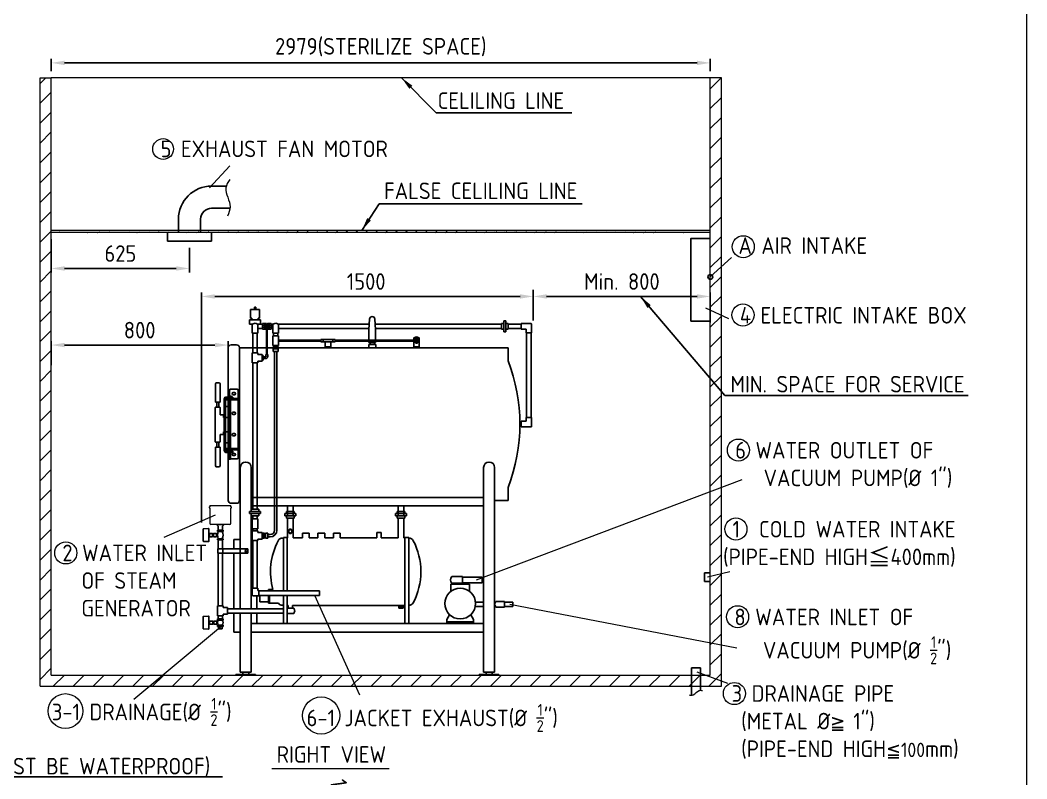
# Model space of a CAD drawing. Header units: millimetres. Extents: x 520436 to 532156, y 98171 to 106411.
# Drawn here: x 527605 to 532156, y 100039 to 103469 of the extents above; entities that cross this region are included whole.
import ezdxf

# ---------------------------------------------------------------- set-up
doc = ezdxf.new("R2010")
doc.units = ezdxf.units.MM
doc.linetypes.add('HIDDEN', pattern=[9.525, 6.35, -3.175])
doc.layers.get('0').update_dxf_attribs({"lineweight": 25})
for name, color, linetype, lineweight in [('D', 3, 'Continuous', 13), ('F', 7, 'Continuous', 15), ('H', 2, 'HIDDEN', 15), ('S', 4, 'Continuous', 15)]:
    doc.layers.add(name, color=color, linetype=linetype, lineweight=lineweight)
doc.styles.get("Standard").update_dxf_attribs({"font": 'KAIU.TTF'})
doc.styles.add('STU25', font='isocp2.shx')
doc.dimstyles.new('STU25', dxfattribs={"dimscale": 30, "dimtxt": 2.5, "dimasz": 2, "dimexe": 0.6, "dimexo": 1, "dimgap": 1, "dimtad": 1, "dimdsep": 46, "dimtxsty": 'STU25', "dimcen": 2, "dimazin": 2, "dimtfac": 1, "dimtmove": 0, "dimatfit": 3, "dimfxl": 0, "dimtolj": 1, "dimtzin": 0, "dimarcsym": 0})
doc.dimstyles.new('STU25$7', dxfattribs={"dimscale": 30, "dimtxt": 2.5, "dimasz": 2, "dimexe": 1.25, "dimexo": 0.625, "dimgap": 1, "dimtad": 0, "dimdec": 4, "dimdsep": 46, "dimtxsty": 'STU25', "dimcen": 2.5, "dimazin": 2, "dimtfac": 1, "dimtdec": 4, "dimtmove": 0, "dimatfit": 3, "dimfxl": 0, "dimtolj": 1, "dimtzin": 0, "dimarcsym": 0})

# ---------------------------------------------------------------- blocks, each defined once
blk = doc.blocks.new('*D3')
at = {"layer": 'D', "color": 0, "linetype": 'Continuous', "lineweight": -2}
for p, q in [((528424.8, 101197.6), (528424.8, 102237.8)), ((528484.8, 102219.8), (529865.1, 102219.8)), ((529925.1, 102110.5), (529925.1, 102237.8))]:
    blk.add_line(p, q, dxfattribs=at)
at = {"layer": 'D', "color": 0}
for points in [[(528484.8, 102229.8), (528484.8, 102209.8), (528424.8, 102219.8)], [(529865.1, 102209.8), (529865.1, 102229.8), (529925.1, 102219.8)]]:
    blk.add_solid(points, dxfattribs=at)
at = {"layer": 'Defpoints', "color": 0}
for p in [(529925.1, 102219.8), (529925.1, 102080.5), (528424.8, 101167.6)]:
    blk.add_point(p, dxfattribs=at)
at = {"layer": 'D', "color": 0, "insert": (529169.5, 102287.3), "char_height": 75, "attachment_point": 5, "style": 'STU25'}
blk.add_mtext('\\A1;1500', dxfattribs=at)
blk = doc.blocks.new('*D5')
at = {"layer": 'D', "color": 0, "linetype": 'Continuous', "lineweight": -2}
for p, q in [((527746, 102478.3), (527746, 102328.4)), ((528371, 102439.2), (528371, 102328.4)), ((527806, 102346.4), (528311, 102346.4))]:
    blk.add_line(p, q, dxfattribs=at)
at = {"layer": 'D', "color": 0}
for points in [[(527806, 102356.4), (527806, 102336.4), (527746, 102346.4)], [(528311, 102336.4), (528311, 102356.4), (528371, 102346.4)]]:
    blk.add_solid(points, dxfattribs=at)
at = {"layer": 'Defpoints', "color": 0}
for p in [(527746, 102508.3), (528371, 102469.2), (528371, 102346.4)]:
    blk.add_point(p, dxfattribs=at)
at = {"layer": 'D', "color": 0, "insert": (528058.5, 102413.9), "char_height": 75, "attachment_point": 5, "style": 'STU25'}
blk.add_mtext('\\A1;625', dxfattribs=at)
blk = doc.blocks.new('*D10')
at = {"layer": 'D', "color": 0, "lineweight": -2}
for p, q in [((529925.1, 102249.8), (529925.1, 102237.8)), ((529985.1, 102219.8), (530665.1, 102219.8)), ((530725.1, 102101.8), (530725.1, 102237.8))]:
    blk.add_line(p, q, dxfattribs=at)
at = {"layer": 'D', "color": 0}
for points in [[(529985.1, 102229.8), (529985.1, 102209.8), (529925.1, 102219.8)], [(530665.1, 102209.8), (530665.1, 102229.8), (530725.1, 102219.8)]]:
    blk.add_solid(points, dxfattribs=at)
at = {"layer": 'Defpoints', "color": 0}
for p in [(529925.1, 102219.8), (530725.1, 102219.8), (530725.1, 102071.8)]:
    blk.add_point(p, dxfattribs=at)
at = {"layer": 'D', "color": 0, "insert": (530325.1, 102287.3), "char_height": 75, "attachment_point": 5, "style": 'STU25'}
blk.add_mtext('\\A1;{\\Fisocp2.shx;Min. 800}', dxfattribs=at)
blk = doc.blocks.new('*D12')
at = {"layer": 'D', "color": 0, "lineweight": -2}
for p, q in [((527746, 101909.5), (527746, 102018.1)), ((528486, 102000.1), (527806, 102000.1)), ((528546, 101909.5), (528546, 102018.1))]:
    blk.add_line(p, q, dxfattribs=at)
at = {"layer": 'D', "color": 0}
for points in [[(527806, 102010.1), (527806, 101990.1), (527746, 102000.1)], [(528486, 101990.1), (528486, 102010.1), (528546, 102000.1)]]:
    blk.add_solid(points, dxfattribs=at)
at = {"layer": 'Defpoints', "color": 0}
for p in [(527746, 102000.1), (527746, 101879.5), (528546, 101879.5)]:
    blk.add_point(p, dxfattribs=at)
at = {"layer": 'D', "color": 0, "insert": (528145.7, 102067.6), "char_height": 75, "attachment_point": 5, "style": 'STU25'}
blk.add_mtext('\\A1;800', dxfattribs=at)
blk = doc.blocks.new('*D16')
at = {"layer": 'D', "color": 0, "linetype": 'Continuous', "lineweight": -2}
for start, end in [(6.9654, 11.9308), (0, 2), (350.0692, 355.0346)]:
    blk.add_arc((528303.6, 99832.5), 692.6, start, end, dxfattribs=at)
at = {"layer": 'D', "color": 0}
for points in [[(528981.1, 99915.7), (529001, 99917.3), (528995.7, 99856.7)], [(529003.6, 99772.1), (528983.6, 99773), (528996.2, 99832.5)]]:
    blk.add_solid(points, dxfattribs=at)
at = {"layer": 'Defpoints', "color": 0}
for p in [(528996.1, 99840.6), (529204.1, 99864), (528303.6, 99832.5), (528303.6, 99832.5), (529204.6, 99832.5)]:
    blk.add_point(p, dxfattribs=at)
at = {"layer": 'D', "color": 0, "insert": (529056.5, 99936.5), "char_height": 75, "attachment_point": 5, "rotation": 277.8595, "style": 'STU25'}
blk.add_mtext('1%%D-2%%D', dxfattribs=at)
blk = doc.blocks.new('*D17')
at = {"layer": 'D', "color": 0, "lineweight": -2}
for p, q in [((527746, 103238.3), (527746, 103293.8)), ((527806, 103275.8), (530665.1, 103275.8)), ((530725.1, 103238.3), (530725.1, 103293.8))]:
    blk.add_line(p, q, dxfattribs=at)
at = {"layer": 'D', "color": 0}
for points in [[(527806, 103285.8), (527806, 103265.8), (527746, 103275.8)], [(530665.1, 103265.8), (530665.1, 103285.8), (530725.1, 103275.8)]]:
    blk.add_solid(points, dxfattribs=at)
at = {"layer": 'Defpoints', "color": 0}
for p in [(530725.1, 103275.8), (527746, 103208.3), (530725.1, 103208.3)]:
    blk.add_point(p, dxfattribs=at)
at = {"layer": 'D', "color": 0, "insert": (529235.6, 103347), "char_height": 75, "attachment_point": 5, "style": 'STU25'}
blk.add_mtext('\\A1;{\\Fisocp2.shx;2979(STERILIZE SPACE)}', dxfattribs=at)

msp = doc.modelspace()

# ---------------------------------------------------------------- hatches: boundary and pattern name
at = {"layer": 'H', "linetype": 'HIDDEN', "ltscale": 5}
h = msp.add_hatch(dxfattribs=at)
h.set_pattern_fill('ANSI31', color=256, scale=20, style=0)
h.set_pattern_definition([(45, (762040.344, 120564.294), (-44.90128, 44.90128), [])])
h.paths.add_polyline_path([(527696.048, 100458.328), (527696.048, 103208.328), (527746.048, 103208.328), (527746.048, 100508.328), (530725.121, 100508.328), (530725.121, 103208.328), (530775.121, 103208.328), (530775.121, 100458.328)])
at = {"layer": 'H'}
h = msp.add_hatch(dxfattribs=at)
h.set_pattern_fill('ANSI31', color=256, scale=10, style=0)
h.set_pattern_definition([(45, (761759.527, 120024.62), (-22.4506403, 22.4506403), [])])
edge = h.paths.add_edge_path()
edge.add_line((530725.121, 102518.328), (527746.048, 102518.328))
edge.add_line((530725.121, 102508.328), (527746.048, 102508.328))

# ---------------------------------------------------------------- linework, layer by layer
at = {"linetype": 'Continuous'}
for p, q in [((528471.048, 102719.076), (528536.968, 102719.076)), ((528471.048, 102619.076), (528554.342, 102619.076)), ((528321.048, 102508.328), (528321.048, 102569.076)), ((528421.048, 102508.328), (528421.048, 102569.076)), ((528271.048, 102508.328), (528271.048, 102469.185)), ((528471.048, 102508.328), (528471.048, 102469.185)), ((528271.048, 102469.185), (528471.048, 102469.185)), ((528647.048, 102121.051), (528647.048, 102161.051)), ((528647.048, 102161.051), (528687.048, 102161.051)), ((528664.048, 102161.051), (528664.048, 102171.051)), ((528664.048, 102171.051), (528670.048, 102171.051)), ((528670.048, 102161.051), (528670.048, 102171.051)), ((528687.048, 102121.051), (528687.048, 102161.051)), ((528647.048, 102121.051), (528652.048, 102121.051)), ((528652.048, 102114.542), (528652.048, 102121.051)), ((528682.048, 102121.051), (528687.048, 102121.051)), ((528682.048, 102114.542), (528682.048, 102121.051)), ((529185.192, 102117.934), (529182.048, 102069.051)), ((529208.903, 102117.934), (529212.048, 102069.051)), ((528642.048, 102104.542), (528642.048, 102114.542)), ((528642.048, 102114.542), (528692.048, 102114.542)), ((528642.048, 102094.542), (528642.048, 102104.542)), ((528654.548, 102094.542), (528642.048, 102094.542)), ((528667.048, 102099.542), (528654.548, 102094.542)), ((528654.548, 102094.542), (528654.548, 102054.542)), ((528679.548, 102094.542), (528667.048, 102099.542)), ((528679.548, 102054.542), (528679.548, 102094.542)), ((528700.465, 102094.542), (528679.548, 102094.542)), ((528692.048, 102094.542), (528679.548, 102094.542)), ((528700.465, 102074.542), (528679.548, 102074.542)), ((528692.048, 102104.542), (528692.048, 102114.542)), ((528692.048, 102094.542), (528692.048, 102104.542)), ((528700.465, 102097.042), (528700.465, 102072.042)), ((528700.465, 102097.042), (528716.247, 102097.042)), ((528700.465, 102072.042), (528716.247, 102072.042)), ((528724.684, 102097.042), (528740.465, 102097.042)), ((528724.684, 102072.042), (528740.465, 102072.042)), ((528740.465, 102072.042), (528740.465, 102097.042)), ((528760.841, 102099.542), (528748.341, 102094.542)), ((528748.341, 102094.542), (528748.341, 102054.542)), ((528773.341, 102094.542), (528760.841, 102099.542)), ((528773.341, 102054.542), (528773.341, 102094.542)), ((529781.326, 102097.042), (529781.326, 102072.042)), ((529791.326, 102097.042), (529781.326, 102097.042)), ((529791.326, 102072.042), (529781.326, 102072.042)), ((529791.326, 102059.542), (529791.326, 102109.542)), ((529801.326, 102109.542), (529791.326, 102109.542)), ((529791.326, 102097.042), (529791.326, 102072.042)), ((529801.326, 102059.542), (529801.326, 102109.542)), ((529801.326, 102097.042), (529801.326, 102072.042)), ((529811.326, 102097.042), (529801.326, 102097.042)), ((529811.326, 102072.042), (529801.326, 102072.042)), ((529811.326, 102097.042), (529811.326, 102072.042)), ((529869.424, 102094.542), (529811.326, 102094.542)), ((529869.424, 102074.542), (529811.326, 102074.542)), ((529869.424, 102097.042), (529869.424, 102072.042)), ((529869.424, 102097.042), (529915.121, 102097.042)), ((529869.424, 102072.042), (529892.121, 102072.042)), ((529892.121, 102072.042), (529892.121, 102054.927)), ((529917.121, 102054.927), (529917.121, 102095.042)), ((528654.548, 102054.542), (528679.548, 102054.542)), ((528748.341, 102054.542), (528773.341, 102054.542)), ((528748.341, 102042.542), (528748.341, 101997.542)), ((528748.341, 102042.542), (528773.341, 102042.542)), ((528750.841, 102054.542), (528750.841, 102042.542)), ((528770.841, 102054.542), (528770.841, 102042.542)), ((528773.341, 101997.542), (528773.341, 102042.542)), ((529182.048, 102022.042), (529182.048, 102069.051)), ((529212.048, 102022.042), (529212.048, 102069.051)), ((529397.048, 102037.664), (529384.548, 102032.664)), ((529384.548, 102032.664), (529384.548, 102022.042)), ((529409.548, 102032.664), (529397.048, 102037.664)), ((529409.548, 101992.664), (529409.548, 102032.664)), ((529801.326, 102059.542), (529791.326, 102059.542)), ((529892.121, 102054.927), (529917.121, 102054.927)), ((529894.621, 101672.666), (529894.621, 102054.927)), ((529914.621, 101672.666), (529914.621, 102054.927)), ((529914.621, 102054.927), (529917.121, 102054.927)), ((528559.048, 102001.051), (528584.048, 102001.051)), ((528748.341, 101997.542), (528773.341, 101997.542)), ((528749.777, 101992.542), (528749.777, 101987.542)), ((528749.777, 101992.542), (528771.749, 101992.542)), ((528771.749, 101987.542), (528749.777, 101987.542)), ((528749.777, 101982.542), (528749.777, 101971.664)), ((528749.777, 101982.542), (528771.749, 101982.542)), ((528752.456, 101997.542), (528752.456, 101992.542)), ((528752.456, 101992.542), (528769.674, 101992.542)), ((528752.456, 101987.542), (528752.456, 101982.542)), ((528752.456, 101982.542), (528769.674, 101982.542)), ((528769.674, 101997.542), (528769.674, 101992.542)), ((528769.674, 101987.542), (528769.674, 101982.542)), ((528771.749, 101992.542), (528771.749, 101987.542)), ((528771.749, 101982.542), (528771.749, 101971.664)), ((528984.548, 102015.042), (528984.548, 101992.664)), ((528984.548, 101992.664), (529009.548, 101992.664)), ((529009.548, 101992.664), (529009.548, 102015.042)), ((529182.048, 102012.051), (529182.048, 102018.042)), ((529182.048, 102012.051), (529212.048, 102012.051)), ((529187.048, 102002.051), (529187.048, 102012.051)), ((529207.048, 102002.051), (529207.048, 102012.051)), ((529212.048, 102012.051), (529212.048, 102018.042)), ((529384.548, 102018.042), (529384.548, 101992.664)), ((529384.548, 101992.664), (529409.548, 101992.664)), ((528654.548, 101965.436), (528679.548, 101965.436)), ((528654.548, 101965.436), (528654.548, 101920.436)), ((528679.548, 101957.936), (528679.548, 101965.436)), ((528699.548, 101957.936), (528679.548, 101957.936)), ((528699.548, 101957.936), (528699.548, 101927.936)), ((528699.548, 101931.648), (528699.548, 101953.62)), ((528699.548, 101953.62), (528704.548, 101953.62)), ((528699.548, 101934.327), (528699.548, 101951.545)), ((528704.548, 101953.62), (528704.548, 101931.648)), ((528771.749, 101971.664), (528749.777, 101971.664)), ((528654.548, 101920.436), (528679.548, 101920.436)), ((528679.548, 101927.936), (528679.548, 101920.436)), ((528699.548, 101927.936), (528679.548, 101927.936)), ((528699.548, 101931.648), (528704.548, 101931.648)), ((528488.084, 101741.236), (528488.084, 101824.962)), ((528493.084, 101829.962), (528504.084, 101829.962)), ((528509.084, 101741.236), (528509.084, 101824.962)), ((528527.548, 101757.551), (528527.563, 101757.551)), ((528527.548, 101523.051), (528527.548, 101757.051)), ((528533.548, 101757.051), (528533.548, 101523.051)), ((528533.548, 101756.551), (528533.548, 101756.551)), ((528535.548, 101765.051), (528567.548, 101765.051)), ((528567.548, 101759.051), (528535.548, 101759.051)), ((528546.581, 101769.087), (528546.039, 101768.545)), ((528546.039, 101765.593), (528546.039, 101768.545)), ((528546.039, 101765.593), (528546.581, 101765.051)), ((528546.581, 101769.087), (528560.515, 101769.087)), ((528546.581, 101765.051), (528560.515, 101765.051)), ((528550.121, 101533.051), (528550.121, 101753.051)), ((528556.974, 101533.051), (528556.974, 101753.051)), ((528560.515, 101769.087), (528561.057, 101768.545)), ((528561.057, 101765.593), (528560.515, 101765.051)), ((528561.057, 101765.593), (528561.057, 101768.545)), ((528567.548, 101765.051), (528567.548, 101759.051)), ((528488.584, 101718.801), (528487.084, 101717.301)), ((528487.084, 101717.301), (528487.084, 101562.801)), ((528488.084, 101741.236), (528509.084, 101741.236)), ((528488.584, 101718.801), (528508.584, 101718.801)), ((528493.834, 101718.801), (528493.834, 101741.236)), ((528503.334, 101718.801), (528503.334, 101741.236)), ((528508.584, 101718.801), (528510.084, 101717.301)), ((528510.084, 101717.301), (528510.084, 101685.051)), ((528546.048, 101722.551), (528533.548, 101722.551)), ((528510.084, 101685.051), (528523.584, 101685.051)), ((528525.084, 101683.551), (528523.584, 101685.051)), ((528525.084, 101683.551), (528525.084, 101672.551)), ((528525.084, 101672.551), (528527.548, 101672.551)), ((528533.548, 101672.551), (528546.048, 101672.551)), ((529892.121, 101672.666), (529917.121, 101672.666)), ((529892.121, 101655.551), (529892.121, 101672.666)), ((529914.621, 101672.666), (529917.121, 101672.666)), ((529917.121, 101672.666), (529917.121, 101632.551)), ((529869.424, 101655.551), (529869.424, 101630.551)), ((529869.424, 101655.551), (529892.121, 101655.551)), ((529869.424, 101630.551), (529915.121, 101630.551)), ((528523.584, 101595.051), (528510.084, 101595.051)), ((528510.084, 101595.051), (528510.084, 101562.801)), ((528523.584, 101595.051), (528525.084, 101596.551)), ((528527.548, 101607.551), (528525.084, 101607.551)), ((528525.084, 101607.551), (528525.084, 101596.551)), ((528546.048, 101607.551), (528533.548, 101607.551)), ((528488.584, 101561.301), (528487.084, 101562.801)), ((528488.084, 101538.866), (528509.084, 101538.866)), ((528488.084, 101538.866), (528488.084, 101455.14)), ((528508.584, 101561.301), (528488.584, 101561.301)), ((528493.834, 101561.301), (528493.834, 101538.866)), ((528503.334, 101561.301), (528503.334, 101538.866)), ((528508.584, 101561.301), (528510.084, 101562.801)), ((528509.084, 101538.866), (528509.084, 101455.14)), ((528533.548, 101557.551), (528546.048, 101557.551)), ((528550.121, 101521.051), (528550.121, 101527.051)), ((528556.974, 101521.051), (528556.974, 101527.051)), ((528527.563, 101522.551), (528527.548, 101522.551)), ((528546.048, 101522.551), (528533.548, 101522.551)), ((528533.548, 101522.551), (528533.548, 101522.551)), ((528567.548, 101521.051), (528535.548, 101521.051)), ((528567.548, 101515.051), (528535.548, 101515.051)), ((528550.121, 101488.114), (528550.121, 101515.051)), ((528550.664, 101484.087), (528550.121, 101488.114)), ((528550.664, 101484.087), (528553.548, 101484.087)), ((528556.432, 101484.087), (528553.548, 101484.087)), ((528556.432, 101484.087), (528556.974, 101488.114)), ((528556.974, 101488.114), (528556.974, 101515.051)), ((528567.548, 101521.051), (528567.548, 101515.051)), ((528493.084, 101450.14), (528504.084, 101450.14)), ((528559.048, 101285.051), (528584.048, 101285.051)), ((528650.048, 101258.328), (528650.048, 101248.328)), ((528684.048, 101258.328), (528684.048, 101248.328)), ((528642.048, 101241.69), (528640.904, 101241.69)), ((528642.048, 101238.328), (528642.048, 101248.328)), ((528650.048, 101228.328), (528650.048, 101238.328)), ((528654.548, 101228.328), (528679.548, 101228.328)), ((528654.548, 101214.984), (528654.548, 101169.984)), ((528654.548, 101214.984), (528679.548, 101214.984)), ((528657.048, 101228.328), (528657.048, 101214.984)), ((528677.048, 101228.328), (528677.048, 101214.984)), ((528679.548, 101214.984), (528679.548, 101169.984)), ((528684.048, 101228.328), (528684.048, 101238.328)), ((528692.048, 101238.328), (528692.048, 101248.328)), ((528802.048, 101228.051), (528802.048, 101238.051)), ((528810.048, 101248.051), (528810.048, 101238.051)), ((528810.048, 101218.051), (528810.048, 101228.051)), ((528844.048, 101248.051), (528844.048, 101238.051)), ((528844.048, 101218.051), (528844.048, 101228.051)), ((528852.048, 101228.051), (528852.048, 101238.051)), ((529302.048, 101228.051), (529302.048, 101238.051)), ((529310.048, 101248.051), (529310.048, 101238.051)), ((529310.048, 101218.051), (529310.048, 101228.051)), ((529344.048, 101248.051), (529344.048, 101238.051)), ((529344.048, 101218.051), (529344.048, 101228.051)), ((529352.048, 101228.051), (529352.048, 101238.051)), ((528497.767, 101162.771), (528497.767, 101157.771)), ((528497.767, 101162.771), (528522.767, 101162.771)), ((528500.117, 101164.175), (528500.117, 101181.847)), ((528500.117, 101162.771), (528520.417, 101162.771)), ((528520.417, 101164.175), (528520.417, 101181.847)), ((528522.767, 101157.771), (528522.767, 101162.771)), ((528654.548, 101169.984), (528679.548, 101169.984)), ((528654.548, 101160.828), (528654.548, 101115.828)), ((528654.548, 101160.828), (528679.548, 101160.828)), ((528657.048, 101169.984), (528657.048, 101160.828)), ((528677.048, 101169.984), (528677.048, 101160.828)), ((528679.548, 101153.328), (528679.548, 101160.828)), ((528457.798, 101142.603), (528461.056, 101142.603)), ((528457.798, 101139.603), (528461.056, 101139.603)), ((528461.056, 101148.603), (528461.056, 101133.603)), ((528475.475, 101148.603), (528461.056, 101148.603)), ((528461.056, 101133.603), (528475.475, 101133.603)), ((528475.475, 101133.603), (528475.475, 101148.603)), ((528475.475, 101146.603), (528479.822, 101146.603)), ((528475.475, 101135.603), (528479.822, 101135.603)), ((528479.822, 101133.603), (528479.822, 101148.603)), ((528493.055, 101148.603), (528479.822, 101148.603)), ((528479.822, 101133.603), (528493.055, 101133.603)), ((528493.055, 101133.603), (528493.055, 101148.603)), ((528493.055, 101146.603), (528497.861, 101146.603)), ((528493.055, 101135.603), (528497.861, 101135.603)), ((528497.767, 101157.771), (528522.767, 101157.771)), ((528497.767, 101119.435), (528497.767, 101124.435)), ((528497.767, 101124.435), (528522.767, 101124.435)), ((528497.767, 101119.435), (528522.767, 101119.435)), ((528497.861, 101135.603), (528497.861, 101146.603)), ((528522.767, 101124.435), (528522.767, 101119.435)), ((528654.548, 101115.828), (528679.548, 101115.828)), ((528699.548, 101153.328), (528679.548, 101153.328)), ((528699.548, 101123.328), (528679.548, 101123.328)), ((528679.548, 101123.328), (528679.548, 101115.828)), ((528699.548, 101153.328), (528699.548, 101123.328)), ((528699.548, 101129.719), (528699.548, 101146.937)), ((528699.548, 101146.937), (528704.548, 101146.937)), ((528699.548, 101145.328), (528699.548, 101131.328)), ((528699.548, 101129.719), (528704.548, 101129.719)), ((528704.548, 101149.012), (528709.548, 101149.012)), ((528704.548, 101127.04), (528704.548, 101149.012)), ((528704.548, 101129.719), (528704.548, 101146.937)), ((528704.548, 101127.04), (528709.548, 101127.04)), ((528709.548, 101149.012), (528709.548, 101127.04)), ((528709.548, 101146.937), (528714.548, 101146.937)), ((528709.548, 101129.719), (528714.548, 101129.719)), ((528714.548, 101127.04), (528714.548, 101149.012)), ((528714.548, 101149.012), (528725.426, 101149.012)), ((528714.548, 101129.719), (528714.548, 101146.937)), ((528714.548, 101127.04), (528725.426, 101127.04)), ((528725.426, 101149.012), (528725.426, 101127.04)), ((528725.426, 101143.026), (528735.841, 101143.026)), ((528725.426, 101133.026), (528735.841, 101133.026)), ((528795.742, 101127.551), (528791.048, 101127.551)), ((528500.267, 101079.203), (528498.267, 101079.203)), ((528498.267, 101079.203), (528498.267, 101059.203)), ((528608.994, 101079.203), (528500.267, 101079.203)), ((528521.736, 101079.203), (528521.736, 101059.203)), ((528608.994, 101079.203), (528633.954, 101079.203)), ((528633.954, 101079.203), (528633.954, 101059.203)), ((528633.954, 101059.203), (528498.267, 101059.203)), ((529604.606, 100953.328), (529556.606, 100953.328)), ((530698.783, 100970.485), (530725.121, 100970.485)), ((530698.783, 100970.485), (530698.783, 100930.485)), ((528654.548, 100900.828), (528679.548, 100900.828)), ((528654.548, 100900.828), (528654.548, 100870.828)), ((528679.548, 100890.828), (528679.548, 100900.828)), ((528684.548, 100890.828), (528684.548, 100865.828)), ((528958.929, 100888.328), (528684.548, 100888.328)), ((529556.606, 100923.328), (529604.606, 100923.328)), ((530698.783, 100930.485), (530725.121, 100930.485)), ((528958.929, 100868.328), (528684.548, 100868.328)), ((529755.312, 100840.828), (529750.312, 100828.328)), ((529750.312, 100840.828), (529750.312, 100815.828)), ((529795.312, 100840.828), (529755.312, 100840.828)), ((528497.767, 100820.828), (528522.767, 100820.828)), ((528497.767, 100820.828), (528497.767, 100775.828)), ((528522.767, 100813.328), (528522.767, 100820.828)), ((528542.767, 100813.328), (528522.767, 100813.328)), ((528542.767, 100813.328), (528542.767, 100783.328)), ((528795.742, 100808.328), (528542.767, 100808.328)), ((528795.742, 100823.551), (528791.048, 100823.551)), ((528847.148, 100798.328), (528842.148, 100810.828)), ((528842.148, 100785.828), (528847.148, 100798.328)), ((529662.812, 100818.328), (529700.312, 100818.328)), ((529663.686, 100838.328), (529700.312, 100838.328)), ((529750.312, 100818.328), (529750.312, 100838.328)), ((529750.312, 100818.328), (529750.312, 100838.328)), ((529750.312, 100828.328), (529755.312, 100815.828)), ((529755.312, 100815.828), (529795.312, 100815.828)), ((529795.312, 100838.328), (529832.813, 100838.328)), ((529795.312, 100818.328), (529832.813, 100818.328)), ((528461.79, 100752.615), (528461.79, 100737.615)), ((528476.209, 100752.615), (528461.79, 100752.615)), ((528476.209, 100737.615), (528476.209, 100752.615)), ((528476.209, 100750.615), (528480.556, 100750.615)), ((528480.556, 100737.615), (528480.556, 100752.615)), ((528493.789, 100752.615), (528480.556, 100752.615)), ((528493.789, 100737.615), (528493.789, 100752.615)), ((528493.789, 100750.615), (528498.595, 100750.615)), ((528497.767, 100775.828), (528522.767, 100775.828)), ((528497.767, 100761.828), (528522.767, 100761.828)), ((528497.767, 100761.828), (528497.767, 100756.828)), ((528497.767, 100756.828), (528522.767, 100756.828)), ((528500.267, 100775.828), (528500.267, 100761.828)), ((528520.267, 100775.828), (528520.267, 100761.828)), ((528542.767, 100783.328), (528522.767, 100783.328)), ((528522.767, 100783.328), (528522.767, 100775.828)), ((528522.767, 100756.828), (528522.767, 100761.828)), ((528795.742, 100788.328), (528542.767, 100788.328)), ((528812.742, 100785.828), (528842.148, 100785.828)), ((529534.023, 100759.148), (529534.023, 100741.328)), ((528457.798, 100746.615), (528461.79, 100746.615)), ((528457.798, 100743.615), (528461.79, 100743.615)), ((528461.79, 100737.615), (528476.209, 100737.615)), ((528476.209, 100739.615), (528480.556, 100739.615)), ((528480.556, 100737.615), (528493.789, 100737.615)), ((528493.789, 100739.615), (528498.595, 100739.615)), ((528497.767, 100728.401), (528497.767, 100733.401)), ((528497.767, 100733.401), (528522.767, 100733.401)), ((528497.767, 100728.401), (528522.767, 100728.401)), ((528502.267, 100728.401), (528502.267, 100717.261)), ((528502.267, 100717.261), (528518.267, 100717.261)), ((528518.267, 100728.401), (528518.267, 100717.261)), ((528522.767, 100733.401), (528522.767, 100728.401)), ((529534.023, 100748.348), (529629.158, 100748.348)), ((529654.983, 100745.648), (529534.023, 100745.648)), ((529573.983, 100745.648), (529541.766, 100745.648)), ((529615.023, 100748.348), (529629.158, 100748.348)), ((529654.983, 100745.648), (529654.983, 100748.348)), ((529654.983, 100745.648), (529654.983, 100741.328)), ((530680.121, 100540.703), (530640.121, 100540.703)), ((530640.121, 100540.703), (530640.121, 100417.446)), ((530680.121, 100540.703), (530680.121, 100439.279)), ((528669.812, 100511.328), (528580.812, 100511.328)), ((528580.812, 100511.328), (528580.812, 100508.328)), ((528580.812, 100508.328), (528669.812, 100508.328)), ((528612.033, 100521.328), (528612.033, 100511.328)), ((528638.591, 100511.328), (528638.591, 100521.328)), ((528669.812, 100508.328), (528669.812, 100511.328)), ((529769.812, 100511.328), (529680.812, 100511.328)), ((529680.812, 100511.328), (529680.812, 100508.328)), ((529680.812, 100508.328), (529769.812, 100508.328)), ((529712.033, 100521.328), (529712.033, 100511.328)), ((529738.591, 100511.328), (529738.591, 100521.328)), ((529769.812, 100508.328), (529769.812, 100511.328))]:
    msp.add_line(p, q, dxfattribs=at)
for p, q in [((528718.465, 102084.542), (528718.465, 101957.634)), ((528722.465, 102084.542), (528722.465, 101957.634)), ((528740.465, 102094.542), (528748.341, 102094.542)), ((528740.465, 102074.542), (528748.341, 102074.542)), ((528773.341, 102094.542), (529183.688, 102094.542)), ((528773.341, 102074.542), (529182.401, 102074.542)), ((529210.408, 102094.542), (529781.326, 102094.542)), ((529211.695, 102074.542), (529781.326, 102074.542)), ((528657.048, 101965.436), (528657.048, 102054.542)), ((528657.048, 102054.542), (528677.048, 102054.542)), ((528677.048, 102054.542), (528677.048, 101965.436)), ((529029.548, 102025.042), (528964.548, 102025.042)), ((528964.548, 102025.042), (528964.548, 102015.042)), ((528974.548, 102025.042), (528974.548, 102015.042)), ((529019.548, 102025.042), (529019.548, 102015.042)), ((529029.548, 102025.042), (529029.548, 102015.042)), ((528546.048, 101765.051), (528546.048, 101988.051)), ((528597.048, 101988.051), (528597.048, 101298.051)), ((528597.048, 101988.051), (528749.777, 101988.051)), ((528771.749, 101988.051), (529811.278, 101988.051)), ((528773.341, 102022.042), (528964.548, 102022.042)), ((528773.341, 102018.042), (528964.548, 102018.042)), ((528964.548, 102015.042), (529029.548, 102015.042)), ((528987.048, 101988.051), (528987.048, 101992.664)), ((529007.048, 101988.051), (529007.048, 101992.664)), ((529029.548, 102022.042), (529397.048, 102022.042)), ((529029.548, 102018.042), (529397.048, 102018.042)), ((529181.548, 102002.051), (529212.548, 102002.051)), ((529181.548, 101988.051), (529181.548, 102002.051)), ((529212.548, 102002.051), (529212.548, 101988.051)), ((529387.048, 101988.051), (529387.048, 101992.664)), ((529407.048, 101992.664), (529407.048, 101988.051)), ((529407.048, 101988.051), (529407.048, 101992.664)), ((529811.278, 101929.341), (529811.278, 101988.051)), ((528704.548, 101946.634), (528713.465, 101946.634)), ((528704.548, 101938.634), (528713.465, 101938.634)), ((528724.465, 101957.634), (528716.465, 101957.634)), ((528716.465, 101957.634), (528716.465, 101949.634)), ((528724.465, 101949.634), (528724.465, 101957.634)), ((528755.841, 101163.026), (528755.841, 101971.664)), ((528765.841, 101163.026), (528765.841, 101971.664)), ((528657.048, 101258.328), (528657.048, 101920.436)), ((528677.048, 101920.436), (528677.048, 101258.328)), ((528556.548, 101800.36), (528586.548, 101800.36)), ((528537.548, 101759.051), (528591.548, 101759.051)), ((528537.548, 101759.051), (528537.548, 101753.051)), ((528537.548, 101753.051), (528591.548, 101753.051)), ((528546.048, 101533.051), (528546.048, 101753.051)), ((528560.048, 101765.051), (528547.048, 101765.051)), ((528551.548, 101795.36), (528551.548, 101769.087)), ((528591.548, 101795.36), (528591.548, 101490.743)), ((529869.424, 101653.051), (529864.349, 101653.051)), ((529864.349, 101633.051), (529869.424, 101633.051)), ((529869.424, 101633.051), (529869.424, 101653.051)), ((529869.424, 101633.051), (529869.424, 101653.051)), ((528537.548, 101533.051), (528591.548, 101533.051)), ((528537.548, 101527.051), (528537.548, 101533.051)), ((528537.548, 101527.051), (528591.548, 101527.051)), ((528546.048, 101521.051), (528546.048, 101527.051)), ((528546.048, 101298.051), (528546.048, 101515.051)), ((528556.548, 101485.743), (528586.548, 101485.743)), ((528600.312, 101441.328), (528600.312, 101446.328)), ((528600.312, 101441.328), (528600.312, 100808.328)), ((528650.312, 101446.328), (528650.312, 101248.328)), ((529700.312, 101446.328), (529700.312, 100521.328)), ((529750.312, 101441.328), (529750.312, 101446.328)), ((529750.312, 101441.328), (529750.312, 100521.328)), ((529811.278, 101356.761), (529811.278, 101298.051)), ((528597.048, 101298.051), (528600.312, 101298.051)), ((528650.312, 101311.328), (529700.312, 101311.328)), ((529750.312, 101298.051), (529811.278, 101298.051)), ((528650.048, 101258.328), (528684.048, 101258.328)), ((528650.312, 101272.828), (529700.312, 101272.828)), ((528650.312, 101272.828), (529700.312, 101272.828)), ((528813.76, 101228.051), (528813.76, 101272.828)), ((528840.048, 101272.828), (528840.048, 101228.051)), ((529313.76, 101228.051), (529313.76, 101272.828)), ((529340.048, 101272.828), (529340.048, 101228.051)), ((528642.048, 101248.328), (528692.048, 101248.328)), ((528642.048, 101238.328), (528692.048, 101238.328)), ((528650.048, 101228.328), (528684.048, 101228.328)), ((528650.312, 101238.328), (528650.312, 100808.328)), ((528802.048, 101238.051), (528852.048, 101238.051)), ((528802.048, 101228.051), (528852.048, 101228.051)), ((528810.048, 101248.051), (528844.048, 101248.051)), ((528810.048, 101218.051), (528844.048, 101218.051)), ((528839.76, 101248.051), (528813.76, 101248.051)), ((528840.048, 101248.051), (528814.048, 101248.051)), ((528840.048, 101248.051), (528814.048, 101248.051)), ((528840.048, 101248.051), (528814.048, 101248.051)), ((528840.048, 101248.051), (528814.048, 101248.051)), ((528814.048, 101218.051), (528840.048, 101218.051)), ((528816.048, 101218.051), (528814.048, 101218.051)), ((528814.048, 101218.051), (528840.048, 101218.051)), ((528814.048, 101218.051), (528840.048, 101218.051)), ((528814.048, 101128.051), (528814.048, 101218.051)), ((528838.048, 101218.051), (528840.048, 101218.051)), ((528840.048, 101218.051), (528840.048, 101128.051)), ((529302.048, 101238.051), (529352.048, 101238.051)), ((529302.048, 101228.051), (529352.048, 101228.051)), ((529310.048, 101248.051), (529344.048, 101248.051)), ((529310.048, 101218.051), (529344.048, 101218.051)), ((529339.76, 101248.051), (529313.76, 101248.051)), ((529340.048, 101248.051), (529314.048, 101248.051)), ((529340.048, 101248.051), (529314.048, 101248.051)), ((529340.048, 101248.051), (529314.048, 101248.051)), ((529314.048, 101218.051), (529340.048, 101218.051)), ((529316.048, 101218.051), (529314.048, 101218.051)), ((529314.048, 101218.051), (529340.048, 101218.051)), ((529314.048, 101128.051), (529314.048, 101218.051)), ((529338.048, 101218.051), (529340.048, 101218.051)), ((529340.048, 101218.051), (529340.048, 101128.051)), ((528510.267, 101188.328), (528500.117, 101188.328)), ((528500.117, 101164.175), (528500.117, 101162.771)), ((528520.417, 101188.328), (528510.267, 101188.328)), ((528520.417, 101162.771), (528520.417, 101164.175)), ((528500.267, 101079.203), (528500.267, 101119.435)), ((528520.267, 101119.435), (528520.267, 101079.203)), ((528571.683, 101120.828), (528571.683, 101079.203)), ((528571.683, 101120.828), (528600.312, 101120.828)), ((528657.048, 100900.828), (528657.048, 101115.828)), ((528677.048, 101115.828), (528677.048, 100900.828)), ((528795.742, 101129.551), (528795.742, 100888.328)), ((528795.742, 101129.551), (528812.742, 101129.551)), ((528812.742, 101129.551), (528812.742, 100888.328)), ((528812.742, 101128.051), (528814.048, 101128.051)), ((528840.048, 101128.051), (528881.548, 101128.051)), ((528881.548, 101149.051), (528912.548, 101149.051)), ((528881.548, 101128.051), (528881.548, 101149.051)), ((528912.548, 101149.051), (528912.548, 101128.051)), ((528912.548, 101128.051), (528951.548, 101128.051)), ((528951.548, 101149.051), (528982.548, 101149.051)), ((528951.548, 101128.051), (528951.548, 101149.051)), ((528982.548, 101149.051), (528982.548, 101128.051)), ((528982.548, 101128.051), (529021.548, 101128.051)), ((529021.548, 101149.051), (529052.548, 101149.051)), ((529021.548, 101128.051), (529021.548, 101149.051)), ((529052.548, 101149.051), (529052.548, 101128.051)), ((529052.548, 101128.051), (529217.048, 101128.051)), ((529217.048, 101153.051), (529237.048, 101153.051)), ((529217.048, 101128.051), (529217.048, 101153.051)), ((529237.048, 101153.051), (529237.048, 101128.051)), ((529237.048, 101128.051), (529314.048, 101128.051)), ((529340.048, 101128.051), (529345.009, 101128.051)), ((529345.009, 101130.051), (529345.009, 100741.328)), ((529345.009, 101130.051), (529362.009, 101130.051)), ((529362.009, 101130.051), (529362.009, 100741.328)), ((529362.009, 101127.551), (529363.048, 101127.551)), ((528500.267, 100820.828), (528500.267, 101059.203)), ((528520.267, 101059.203), (528520.267, 100820.828)), ((528571.683, 101059.203), (528571.683, 100808.328)), ((529604.606, 100953.328), (529604.606, 100923.328)), ((529694.233, 100951.028), (529604.606, 100951.028)), ((529604.606, 100925.628), (529604.606, 100951.028)), ((529694.233, 100925.628), (529694.233, 100951.028)), ((528684.548, 100890.828), (528679.548, 100890.828)), ((528728.113, 100889.551), (528688.113, 100889.551)), ((528688.113, 100889.551), (528688.113, 100888.328)), ((528728.113, 100894.551), (528728.113, 100889.551)), ((528728.113, 100894.551), (528728.113, 100888.328)), ((528733.113, 100894.551), (528728.113, 100894.551)), ((528733.113, 100894.551), (528733.113, 100888.328)), ((528733.113, 100894.551), (528748.113, 100894.551)), ((528958.929, 100888.328), (528958.929, 100868.328)), ((529552.529, 100886.877), (529552.529, 100919.066)), ((529552.529, 100919.066), (529636.476, 100919.066)), ((529564.48, 100923.328), (529564.48, 100919.066)), ((529589.88, 100923.328), (529589.88, 100919.066)), ((529694.233, 100925.628), (529604.606, 100925.628)), ((529636.476, 100886.877), (529636.476, 100919.066)), ((528684.548, 100865.828), (528659.548, 100865.828)), ((528674.566, 100808.328), (528674.566, 100865.828)), ((528688.113, 100868.328), (528688.113, 100838.551)), ((528728.113, 100868.328), (528728.113, 100833.551)), ((528733.113, 100868.328), (528733.113, 100833.551)), ((528795.742, 100868.328), (528795.742, 100741.328)), ((528812.742, 100868.328), (528812.742, 100741.328)), ((529795.312, 100840.828), (529795.312, 100815.828)), ((528728.113, 100838.551), (528688.113, 100838.551)), ((528733.113, 100833.551), (528728.113, 100833.551)), ((528733.113, 100833.551), (528772.617, 100833.551)), ((528812.742, 100823.051), (528817.048, 100823.051)), ((528812.742, 100810.828), (528842.148, 100810.828)), ((528817.048, 100810.828), (528817.048, 100823.051)), ((528837.048, 100823.051), (529345.009, 100823.051)), ((528837.048, 100823.051), (528837.048, 100810.828)), ((529317.048, 100823.051), (529317.048, 100811.051)), ((529317.048, 100811.051), (529337.048, 100811.051)), ((529337.048, 100823.051), (529337.048, 100811.051)), ((529700.312, 100838.328), (529700.312, 100818.328)), ((529832.813, 100838.328), (529832.813, 100818.328)), ((528571.683, 100788.328), (528571.683, 100702.828)), ((528600.312, 100788.328), (528600.312, 100521.328)), ((528650.312, 100788.328), (528650.312, 100521.328)), ((528674.566, 100741.328), (528674.566, 100788.328)), ((529534.023, 100759.148), (529546.649, 100781.017)), ((529654.983, 100759.148), (529642.356, 100781.017)), ((529654.983, 100748.348), (529654.983, 100759.148)), ((528650.312, 100741.328), (529700.312, 100741.328)), ((529573.983, 100748.348), (529541.766, 100748.348)), ((529616.643, 100748.348), (529654.983, 100748.348)), ((528571.683, 100702.828), (528600.312, 100702.828)), ((528650.312, 100702.828), (529700.312, 100702.828)), ((528650.312, 100702.828), (528674.566, 100702.828)), ((528600.312, 100521.328), (528650.312, 100521.328)), ((529700.312, 100521.328), (529750.312, 100521.328))]:
    msp.add_line(p, q)
at = {"color": 7, "linetype": 'Continuous', "lineweight": 15}
for p, q in [((528462.267, 101275.328), (528558.267, 101275.328)), ((528462.267, 101275.328), (528462.267, 101269.112)), ((528462.267, 101263.544), (528462.267, 101193.328)), ((528558.267, 101269.112), (528558.267, 101275.328)), ((528558.267, 101193.328), (528558.267, 101263.544)), ((528553.267, 101188.328), (528467.267, 101188.328))]:
    msp.add_line(p, q, dxfattribs=at)
at = {"color": 7, "linetype": 'Continuous'}
for p, q in [((528432.798, 101167.621), (528432.798, 101114.585)), ((528457.272, 101170.801), (528434.693, 101169.618)), ((528457.798, 101111.904), (528457.798, 101170.302)), ((528457.272, 101111.405), (528434.693, 101112.588)), ((528432.798, 100771.632), (528432.798, 100718.597)), ((528457.272, 100774.813), (528434.693, 100773.63)), ((528457.798, 100715.916), (528457.798, 100774.314)), ((528457.272, 100715.416), (528434.693, 100716.6))]:
    msp.add_line(p, q, dxfattribs=at)
at = {"linetype": 'Continuous'}
msp.add_lwpolyline([(530725.121, 102482.198), (530637.535, 102482.198), (530637.535, 102108.328), (530725.121, 102108.328)], dxfattribs=at)
for points in [[(528722.465, 102077.435), (528727.62, 102080.411), (528727.62, 102088.672), (528720.465, 102092.803), (528713.311, 102088.672), (528713.311, 102080.411), (528718.465, 102077.435)], [(529391.19, 102018.042), (529391.19, 102016.66), (529397.048, 102013.278), (529402.906, 102016.66), (529402.906, 102023.424), (529397.048, 102026.806), (529391.19, 102023.424), (529391.19, 102022.042)]]:
    msp.add_lwpolyline(points)
for points in [[(528569.048, 101785.798), (528574.048, 101785.798, -1), (528574.048, 101775.798), (528569.048, 101775.798, -1)], [(528569.048, 101695.989), (528574.048, 101695.989, -1), (528574.048, 101685.989), (528569.048, 101685.989, -1)], [(528569.048, 101590.113), (528574.048, 101590.113, 1), (528574.048, 101600.113), (528569.048, 101600.113, 1)], [(528569.048, 101500.304), (528574.048, 101500.304, 1), (528574.048, 101510.304), (528569.048, 101510.304, 1)]]:
    msp.add_lwpolyline(points, format="xyb", close=True, dxfattribs=at)
for centre, radius in [((530725.121, 102308.328), 10.761), ((528827.048, 101158.051), 10), ((528827.048, 101158.051), 8), ((529594.503, 100831.452), 69.525), ((529327.048, 100817.051), 2.5)]:
    msp.add_circle(centre, radius)
msp.add_circle((528627.994, 101069.203), 5.623, dxfattribs=at)
for centre, radius, start, end in [((528471.048, 102569.076), 150, 90, 180), ((528471.048, 102569.076), 50, 90, 180), ((529197.048, 102117.171), 11.88, 3.680791, 176.319209), ((529915.121, 102095.042), 2, 0, 90), ((528559.048, 101988.051), 13, 90, 180), ((528584.048, 101988.051), 13, 0, 90), ((528493.084, 101824.962), 5, 90, 180), ((528504.084, 101824.962), 5, 0, 90), ((528535.548, 101757.051), 8, 90, 180), ((528535.548, 101757.051), 2, 90, 180), ((529915.121, 101632.551), 2, 270, 0), ((528535.548, 101523.051), 8, 180, 270), ((528535.548, 101523.051), 2, 180, 270), ((528493.084, 101455.14), 5, 180, 270), ((528504.084, 101455.14), 5, 270, 0), ((528559.048, 101298.051), 13, 180, 270), ((528584.048, 101298.051), 13, 270, 0), ((528735.841, 101163.026), 30, 270, 0), ((528735.841, 101163.026), 20, 270, 0), ((528540.792, 101141.103), 42.931, 157.153781, 202.846219), ((528479.743, 101141.103), 42.931, 337.153781, 22.846219), ((529039.048, 100975.551), 302, 152.335996, 195.557893), ((528519.914, 100745.115), 22.053, 147.917364, 212.082636), ((528500.621, 100745.115), 22.053, 327.917364, 32.082636)]:
    msp.add_arc(centre, radius, start, end, dxfattribs=at)
for centre, radius, start, end in [((528720.465, 102084.542), 13.193, 278.719684, 261.280316), ((528720.465, 102084.542), 2, 0, 180), ((529397.048, 102020.042), 11.113, 190.368194, 169.631806), ((529397.048, 102020.042), 9.013, 192.821376, 167.178624), ((529397.048, 102020.042), 2, 270, 90), ((528713.465, 101949.634), 11, 270, 0), ((528713.465, 101949.634), 3, 270, 0), ((528556.548, 101795.36), 5, 90, 180), ((528586.548, 101795.36), 5, 0, 90), ((528586.548, 101490.743), 5, 270, 0), ((528625.312, 101446.328), 25, 0, 180), ((529725.312, 101446.328), 25, 0, 180), ((529363.04, 101105.551), 22, 27.664004, 89.976896), ((529115.048, 100975.551), 302, 0, 27.664004), ((529115.048, 100975.551), 302, 332.335996, 0), ((529572.356, 100938.328), 21.75, 136.397181, 223.602819), ((528659.548, 100870.828), 5, 180, 270), ((529363.04, 100845.551), 22, 270.023104, 332.335996)]:
    msp.add_arc(centre, radius, start, end)
at = {"lineweight": -3}
msp.add_arc((529066.753, 101643.051), 797.671, 338.966919, 21.033081, dxfattribs=at)
at = {"color": 7, "linetype": 'Continuous', "lineweight": 15}
for centre, radius, start, end in [((528462.267, 101266.328), 2.5, 96.15064, 263.84936), ((528461.967, 101269.112), 0.3, 276.15064, 0), ((528461.967, 101263.544), 0.3, 0, 83.84936), ((528558.567, 101269.112), 0.3, 180, 263.84936), ((528558.567, 101263.544), 0.3, 96.15064, 180), ((528558.267, 101266.328), 2.5, 276.15064, 83.84936), ((528467.267, 101193.328), 5, 180, 270), ((528490.757, 101178.328), 10, 20.605558, 90), ((528529.778, 101178.328), 10, 90, 159.394442), ((528553.267, 101193.328), 5, 270, 0)]:
    msp.add_arc(centre, radius, start, end, dxfattribs=at)
at = {"color": 7, "linetype": 'Continuous'}
for centre, radius, start, end in [((528434.798, 101167.621), 2, 93, 180), ((528457.298, 101170.302), 0.5, 0, 93), ((528434.798, 101114.585), 2, 180, 267), ((528457.298, 101111.904), 0.5, 267, 0), ((528434.798, 100771.632), 2, 93, 180), ((528457.298, 100774.314), 0.5, 0, 93), ((528434.798, 100718.597), 2, 180, 267), ((528457.298, 100715.916), 0.5, 267, 0)]:
    msp.add_arc(centre, radius, start, end, dxfattribs=at)
at = {"linetype": 'ByBlock'}
for centre, start, end in [((528791.056, 101105.551), 90.023104, 152.335996), ((528791.056, 100845.551), 213.055731, 269.976896)]:
    msp.add_arc(centre, 22, start, end, dxfattribs=at)
at = {"layer": 'D', "linetype": 'Continuous'}
msp.add_line((528460.744, 102711.125), (528553.813, 102810.688), dxfattribs=at)
at = {"layer": 'D'}
for p, q in [((530725.121, 102308.328), (530820.584, 102395.23)), ((530702.688, 102167.726), (530806.623, 102120.832)), ((529668.927, 100939.16), (530869.531, 101392.468)), ((528256.033, 101131.967), (528488.499, 101232.455)), ((530711.786, 100951.975), (530813.388, 100976.42)), ((528936.102, 100869.526), (529139.191, 100418.743)), ((529819.262, 100828.591), (530845.376, 100631.016)), ((528510.947, 100724.877), (528119.899, 100397.152)), ((530663.448, 100523.145), (530802.423, 100471.302)), ((528743.635, 100086.352), (529273.231, 100086.352))]:
    msp.add_line(p, q, dxfattribs=at)
for centre, radius in [((528251.629, 102886.356), 46.868), ((530873.984, 102444.555), 50), ((530872.58, 102136.065), 50), ((530852.336, 101525.398), 50), ((530840.779, 101168.356), 50), ((527811.865, 101060.469), 50), ((530848.437, 100771.6), 50), ((530833.962, 100424.805), 50), ((527810.345, 100345.703), 78.472), ((528965.987, 100325.567), 84.015)]:
    msp.add_circle(centre, radius, dxfattribs=at)
for points in [[(528553.283, 102748.653), (528535.02, 102710.749), (528554.687, 102624.411), (528542.044, 102582.295)], [(530629.458, 100418.586), (530647.786, 100418.586), (530674.192, 100438.455), (530689.414, 100438.455)]]:
    msp.add_spline(points, degree=3, dxfattribs=at)
at = {"layer": 'F', "color": 6}
msp.add_lwpolyline([(520435.943, 106411.495), (520435.943, 98171.495), (532155.943, 98171.495), (532155.943, 106411.495)], close=True, dxfattribs=at)
msp.add_lwpolyline([(520435.943, 106411.495), (520435.943, 98171.495), (532155.943, 98171.495), (532155.943, 106411.495)], close=True, dxfattribs=at)
at = {"layer": 'S', "linetype": 'Continuous'}
for p, q in [((527696.048, 100458.328), (527696.048, 103208.328)), ((527696.048, 103208.328), (527746.048, 103208.328)), ((527746.048, 100508.328), (527746.048, 103208.328)), ((530725.121, 103208.328), (527746.048, 103208.328)), ((530725.121, 100508.328), (530725.121, 103208.328)), ((530775.121, 103208.328), (530725.121, 103208.328)), ((530775.121, 100458.328), (530775.121, 103208.328)), ((530725.121, 102518.328), (527746.048, 102518.328)), ((530725.121, 102508.328), (527746.048, 102508.328)), ((527746.048, 100508.328), (530725.121, 100508.328)), ((527696.048, 100458.328), (530775.121, 100458.328))]:
    msp.add_line(p, q, dxfattribs=at)

# ---------------------------------------------------------------- texts
at = {"layer": 'D', "color": 11, "char_height": 75, "attachment_point": 1}
for s, insert in [('{\\Fisocp2.shx;\\C3;CELILING LINE}', (529492.663, 103142.808)), ('{\\Fisocp2.shx;\\C3;A AIR INTAKE}', (530852.268, 102487.198)), ('{\\Fisocp2.shx;RIGHT VIEW}', (528764.981, 100186.687)), ('{\\Fisocp2.shx;\\C3;FLOOR (MUST BE WATERPROOF)}', (527113.518, 100133.823))]:
    msp.add_mtext(s, dxfattribs=dict(at, insert=insert))
at = {"layer": 'D', "color": 11, "char_height": 75, "attachment_point": 1, "style": 'STU25'}
for s, insert in [('{\\C3;5 EXHAUST FAN MOTOR}', (528240.32, 102924.53)), ('{\\C3;FALSE CELILING LINE}', (529250.249, 102734.869)), ('{\\C3;4 ELECTRIC INTAKE BOX}', (530858.59, 102172.283)), ('{\\Fisocp2.shx;\\C3;MIN. SPACE FOR SERVICE}', (530815.982, 101860.6)), ('{\\C3;6 WATER OUTLET OF \\P   VACUUM PUMP(%%c 1")}', (530837.491, 101562.02)), ('{\\C3; 1  COLD WATER INTAKE\\P(PIPE-END HIGH\\f細明體|b0|i0|c136|p49;≦\\Fisocp2.shx;400mm)}', (530782.581, 101205.16)), ('{\\C3;2 WATER INLET \\P  OF STEAM\\P  GENERATOR}', (527796.334, 101098.047)), ('\\A1;{\\C3;8 WATER INLET OF \\P   VACUUM PUMP(%%c \\H0.7x;\\S1/2;\\H1.429x;")}', (530834.225, 100808.345)), ('{\\C3;3 DRAINAGE PIPE \\P (METAL %%c\\f新細明體|b0|i0|c136|p16;\\H0.8667x;≧\\Fisocp2.shx; \\H1.154x;1") \\P (PIPE-END HIGH\\f新細明體|b0|i0|c136|p16;\\H0.8667x;≦\\Fisocp2.shx;100\\H1.154x;mm)}', (530821.511, 100462.498)), ('\\A1;{\\C3;3-1 DRAINAGE(%%c \\H0.7x;\\S1/2;\\H1.429x;")\\P }', (527748.911, 100404.384)), ('\\A1;{\\C3;6-1 JACKET EXHAUST(%%c \\H0.7x;\\S1/2;\\H1.429x;")}', (528900.262, 100377.34))]:
    msp.add_mtext(s, dxfattribs=dict(at, insert=insert))

# ---------------------------------------------------------------- dimensions: what is measured, and where the dimension line sits
at = {"layer": 'D'}
dim = msp.add_linear_dim(base=(530725.121, 103275.785), p1=(527746.048, 103208.328), p2=(530725.121, 103208.328), text='{\\Fisocp2.shx;<>(STERILIZE SPACE)}', dimstyle='STU25', override={"dimdec": 0}, dxfattribs=at)
dim.commit()
dim.dimension.update_dxf_attribs({"geometry": '*D17', "text_midpoint": (529235.585, 103347.035)})
at = {"layer": 'D', "linetype": 'Continuous'}
dim = msp.add_linear_dim(base=(528371.048, 102346.372), p1=(527746.048, 102508.328), p2=(528371.048, 102469.185), dimstyle='STU25', dxfattribs=at)
dim.commit()
dim.dimension.update_dxf_attribs({"geometry": '*D5', "text_midpoint": (528058.548, 102413.872)})
at = {"layer": 'D'}
dim = msp.add_linear_dim(base=(530725.121, 102219.817), p1=(529925.121, 102219.817), p2=(530725.121, 102071.793), text='{\\Fisocp2.shx;Min. <>}', dimstyle='STU25', dxfattribs=at)
dim.commit()
dim.dimension.update_dxf_attribs({"geometry": '*D10', "text_midpoint": (530325.121, 102287.317)})
at = {"layer": 'D', "linetype": 'Continuous'}
dim = msp.add_linear_dim(base=(529925.121, 102219.817), p1=(528424.798, 101167.621), p2=(529925.121, 102080.545), dimstyle='STU25', override={"dimdec": 0}, dxfattribs=at)
dim.commit()
dim.dimension.update_dxf_attribs({"geometry": '*D3', "text_midpoint": (529169.46, 102219.817), "dimtype": 160})
at = {"layer": 'D'}
dim = msp.add_linear_dim(base=(527746.048, 102000.081), p1=(528546.048, 101879.457), p2=(527746.048, 101879.457), dimstyle='STU25', dxfattribs=at)
dim.commit()
dim.dimension.update_dxf_attribs({"geometry": '*D12', "text_midpoint": (528145.673, 102000.081), "dimtype": 160})
at = {"layer": 'D', "linetype": 'Continuous'}
dim = msp.add_angular_dim_2l(base=(528996.113, 99840.575), line1=((528303.603, 99832.517), (529204.603, 99832.517)), line2=((528303.603, 99832.517), (529204.054, 99863.961)), text='1%%D-2%%D', dimstyle='STU25', override={"dimtxsty": 'STU25'}, dxfattribs=at)
dim.commit()
dim.dimension.update_dxf_attribs({"geometry": '*D16', "text_midpoint": (528989.654, 99927.22), "dimtype": 162})

# ---------------------------------------------------------------- leaders
at = {"layer": 'D'}
for points in [[(529329.509, 103208.328), (529485.973, 103049.316), (530099.005, 103049.316)], [(529149.934, 102518.328), (529227.61, 102639.186), (530146.259, 102639.186)], [(530409.777, 102219.817), (530790.3, 101771.465), (531891.205, 101771.465)], [(526831.169, 100508.328), (527080.54, 100047.771), (528520.585, 100047.771)]]:
    msp.add_leader(points, dimstyle='STU25$7', override={"dimgap": 1, "dimtad": 0}, dxfattribs=at)

doc.saveas('drawing.dxf')
